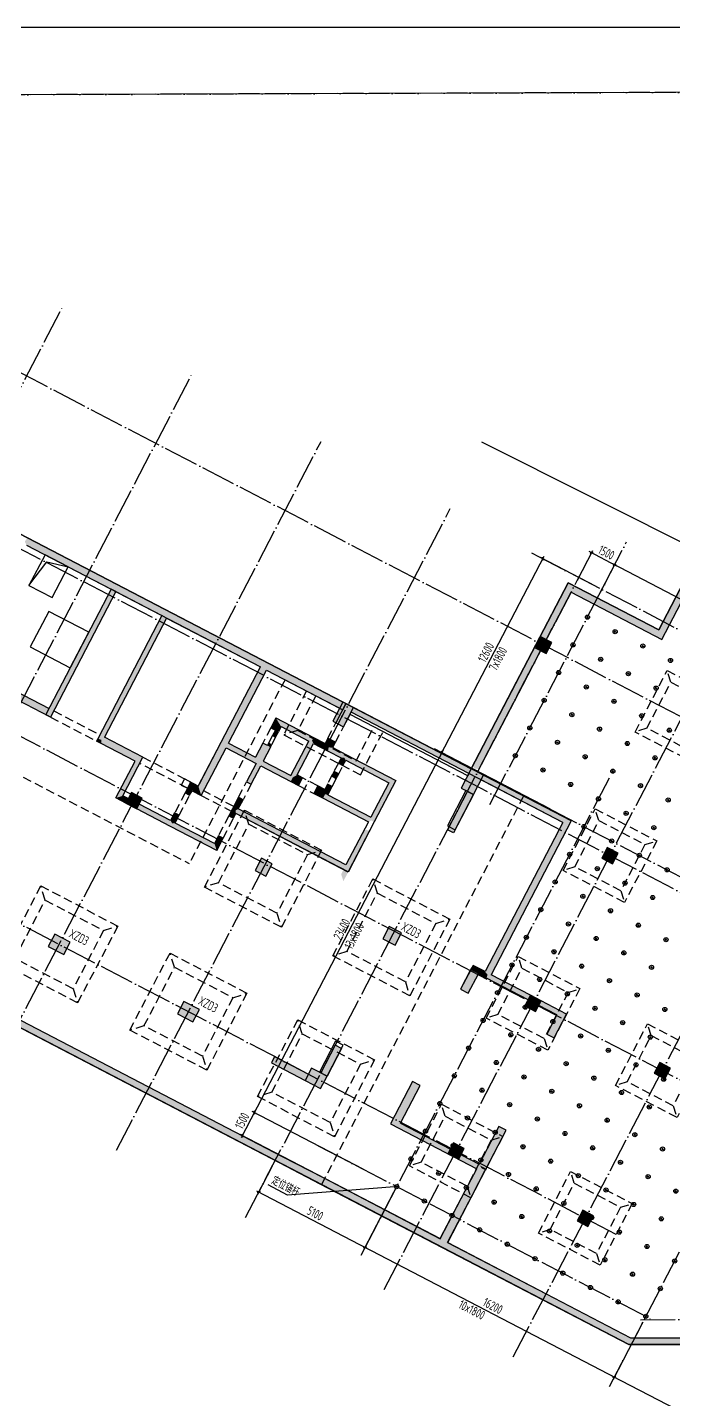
# Model space of a CAD drawing. Extents: x -190030 to 1780958, y -2186385 to 288330.
# Drawn here: x 39815 to 77067, y 209221 to 288330 of the extents above; entities that cross this region are included whole.
import ezdxf

# ---------------------------------------------------------------- set-up
doc = ezdxf.new("R2010")
doc.units = 0
doc.header["$LTSCALE"] = 1000
doc.header["$MEASUREMENT"] = 0
for name, pattern in [('ACAD_ISO04W100', [30, 24, -3, 0, -3]), ('DASHED', [0.75, 0.5, -0.25]), ('DOTE', [2.42, 2, -0.2, 0.02, -0.2])]:
    doc.linetypes.add(name, pattern=pattern)
doc.layers.add('04-不打印_辅助线', color=165, linetype='Continuous', plot=False)
doc.layers.add('04-不打印_面积', color=5, linetype='Continuous', plot=False)
for name, color, linetype in [('05-填充_天正', 26, 'Continuous'), ('104-7 B2核心筒$0$05-填充_天正', 26, 'Continuous'), ('104-7 B2核心筒$0$A_STR-砼墙', 51, 'Continuous'), ('3', 3, 'Continuous'), ('A_AXIS-轴线', 1, 'DOTE'), ('A_STR-砼墙', 51, 'Continuous'), ('BEAM_SE', 144, 'DASHED'), ('COLU', 7, 'Continuous'), ('COLU_HATCH', 251, 'Continuous'), ('DIM', 3, 'Continuous'), ('DOTE', 4, 'DOTE'), ('jc', 5, 'Continuous'), ('M-用地 红线', 20, 'ACAD_ISO04W100'), ('s-base', 60, 'Continuous'), ('TEXT', 7, 'Continuous'), ('锚杆', 6, 'Continuous')]:
    doc.layers.add(name, color=color, linetype=linetype)
doc.styles.add('TSSD_Dimension', font='Tssdeng.shx', dxfattribs={"width": 0.7, "bigfont": 'hztxt.shx'})
doc.styles.add('TSSD_Rein', font='tssdeng.shx', dxfattribs={"width": 0.7, "bigfont": 'hztxt.shx'})
doc.dimstyles.new('TSSD_150_150', dxfattribs={"dimtxt": 525, "dimasz": 150, "dimexe": 150, "dimexo": 375, "dimgap": 150, "dimtad": 1, "dimdec": 0, "dimzin": 0, "dimdsep": 46, "dimtxsty": 'TSSD_Dimension', "dimblk": 'ARCHTICK', "dimblk1": 'ARCHTICK', "dimblk2": 'ARCHTICK', "dimcen": 0, "dimdle": 150, "dimclrt": 7, "dimadec": 0, "dimazin": 0, "dimtfac": 1, "dimtdec": 0, "dimtix": 1, "dimtmove": 2, "dimatfit": 3, "dimfxl": 1, "dimtolj": 1, "dimtzin": 0, "dimarcsym": 0})

# ---------------------------------------------------------------- blocks, each defined once
blk = doc.blocks.new('104 轴线')
for p, q in [((854, 135981), (-109845, 193607)), ((-69898, 130873), (-37622, 192876)), ((-62447, 126995), (-30171, 188997)), ((-147601, 73866), (-88430, 187532)), ((-25299, 139449), (-114000, 185624)), ((-140150, 69987), (-80979, 183654)), ((-92783, 142787), (-73528, 179775)), ((-44634, 138691), (-118433, 177109)), ((-85332, 138908), (-66077, 175896)), ((-77881, 135029), (-58626, 172018)), ((-56517, 134054), (-122866, 168593))]:
    blk.add_line(p, q)
at = {"layer": 'Defpoints'}
blk.add_lwpolyline([(13135, -2670), (19996, 9914), (18926, 200140), (-165691, 199501, 0.064843), (-234306, 190322, 0.064894), (-298282, 163874), (-300993, 152958), (-177498, -41043), (-162540, -55229), (-143745, -84755), (-123037, -89354), (13135, -2670)], format="xyb", close=True, dxfattribs=at)
blk = doc.blocks.new('A$C63741260')
at = {"layer": '04-不打印_辅助线'}
blk.add_lwpolyline([(0, -1242375), (416150, -1242375), (416150, -948025), (0, -948025)], close=True, dxfattribs=at)
blk.add_lwpolyline([(0, -1242375), (416150, -1242375), (416150, -948025), (0, -948025)], close=True, dxfattribs=at)
blk.add_lwpolyline([(0, -1242375), (416150, -1242375), (416150, -948025), (0, -948025)], close=True, dxfattribs=at)
blk.add_lwpolyline([(0, -1242375), (416150, -1242375), (416150, -948025), (0, -948025)], close=True, dxfattribs=at)
at = {"layer": '04-不打印_面积'}
blk.add_lwpolyline([(0, -1242375), (416150, -1242375), (416150, -948025), (0, -948025)], close=True, dxfattribs=at)
blk = doc.blocks.new('A$C40850C3D')
at = {"layer": 's-base', "color": 8, "linetype": 'DASHED'}
for p, q in [((-1500, 1500), (-2000, 2000)), ((1500, 1500), (2000, 2000)), ((-1500, -1500), (-2000, -2000)), ((1500, -1500), (2000, -2000))]:
    blk.add_line(p, q, dxfattribs=at)
for points in [[(2000, 2000), (2000, -2000), (-2000, -2000), (-2000, 2000)], [(1500, 1500), (1500, -1500), (-1500, -1500), (-1500, 1500)]]:
    blk.add_lwpolyline(points, close=True, dxfattribs=at)
blk = doc.blocks.new('zhu1')
at = {"layer": 'COLU_HATCH'}
for points in [[(53946, 109077), (54567, 108754), (54891, 109375), (54270, 109698)], [(42848, 105948), (42270, 104839), (42891, 104516), (43469, 105625)], [(49677, 100984), (50387, 100615), (50964, 101723), (50254, 102093)], [(30664, 100736), (30341, 100115), (30962, 99792), (31285, 100413)], [(57774, 96938), (58395, 96615), (58718, 97236), (58097, 97559)], [(38161, 96945), (37792, 96236), (38413, 95913), (38782, 96622)], [(45522, 93002), (45152, 92292), (45862, 91923), (46231, 92632)], [(25868, 91846), (26755, 91385), (27124, 92094), (26237, 92556)], [(33319, 87968), (34206, 87506), (34575, 88216), (33688, 88677)], [(53341, 88423), (53962, 88100), (54285, 88721), (53664, 89044)], [(40681, 84135), (41568, 83674), (41937, 84383), (41050, 84845)], [(60792, 84544), (61413, 84221), (61736, 84842), (61115, 85165)], [(48908, 79908), (49529, 79585), (49852, 80205), (49231, 80529)], [(56359, 76029), (56980, 75706), (57303, 76327), (56682, 76650)]]:
    blk.add_hatch(color=8, dxfattribs=at).paths.add_polyline_path(points)
at = {"layer": 'A_STR-砼墙', "color": 8}
for p, q in [((61075, 110101), (72665, 132365)), ((61245, 109562), (72835, 131826)), ((13000, 121486), (24664, 115414)), ((24612, 114990), (29491, 112451)), ((24664, 115414), (38368, 108280)), ((29491, 112451), (25728, 105222)), ((54064, 109411), (55841, 112826)), ((55841, 112826), (61075, 110101)), ((29757, 112313), (25994, 105084)), ((29757, 112312), (32418, 110927)), ((54419, 109226), (56012, 112286)), ((56012, 112286), (61245, 109562)), ((32418, 110928), (28724, 103832)), ((32685, 110789), (29106, 103915)), ((32684, 110788), (38095, 107972)), ((52864, 107105), (54064, 109411)), ((53218, 106921), (54419, 109226)), ((35832, 103625), (38095, 107972)), ((36256, 103574), (38450, 107787)), ((38368, 108280), (43025, 105856)), ((38450, 107787), (42663, 105594)), ((50254, 102093), (52864, 107105)), ((50609, 101908), (53218, 106921)), ((25994, 105084), (25728, 105222)), ((42891, 104516), (43261, 105227)), ((50254, 102093), (43025, 105856)), ((50047, 101694), (43261, 105227)), ((38986, 105028), (38692, 104463)), ((38692, 104463), (38958, 104324)), ((38986, 105028), (41159, 103896)), ((39291, 104531), (39136, 104232)), ((39291, 104531), (40888, 103699)), ((42447, 104746), (42891, 104516)), ((28724, 103832), (28655, 103698)), ((28921, 103560), (28655, 103698)), ((31324, 102760), (29106, 103915)), ((38958, 104324), (38797, 104014)), ((38797, 104014), (38974, 103922)), ((38974, 103922), (39136, 104232)), ((39849, 101704), (40888, 103699)), ((41159, 103896), (41825, 103550)), ((41986, 103860), (41825, 103550)), ((42430, 103629), (41986, 103860)), ((30873, 102544), (28921, 103560)), ((28921, 103560), (28921, 103560)), ((34516, 101097), (35832, 103625)), ((34687, 100559), (36118, 103308)), ((36118, 103308), (37848, 102407)), ((36256, 103574), (37809, 102766)), ((38231, 103576), (37809, 102766)), ((38497, 103437), (38231, 103576)), ((38674, 103345), (38252, 102535)), ((38566, 103571), (38497, 103437)), ((38743, 103478), (38566, 103571)), ((38674, 103345), (38743, 103478)), ((40207, 101742), (41154, 103561)), ((41154, 103561), (41997, 103122)), ((41997, 103122), (42750, 102730)), ((42268, 103319), (42430, 103629)), ((42268, 103319), (43022, 102927)), ((43022, 102927), (45905, 101426)), ((29765, 100415), (30873, 102544)), ((30169, 100543), (31324, 102760)), ((37848, 102407), (37293, 101343)), ((37560, 101204), (38114, 102269)), ((38114, 102269), (39843, 101368)), ((38252, 102535), (39849, 101704)), ((42750, 102730), (42589, 102419)), ((42589, 102419), (42855, 102281)), ((42855, 102281), (43017, 102591)), ((43017, 102591), (45500, 101298)), ((33718, 101513), (33533, 101158)), ((34516, 101097), (33718, 101513)), ((37293, 101343), (37560, 101204)), ((39843, 101368), (40287, 101137)), ((40518, 101581), (40207, 101742)), ((40287, 101137), (40518, 101581)), ((42344, 101949), (42206, 101683)), ((42206, 101683), (42472, 101545)), ((42610, 101811), (42344, 101949)), ((42472, 101545), (42610, 101811)), ((45500, 101298), (44461, 99303)), ((45905, 101426), (44658, 99031)), ((50116, 101827), (50047, 101694)), ((56020, 99092), (50609, 101908)), ((55527, 99010), (50825, 101457)), ((30480, 100381), (30169, 100543)), ((33533, 101158), (33888, 100973)), ((33889, 100974), (33750, 100708)), ((33750, 100708), (34016, 100570)), ((34016, 100570), (34155, 100836)), ((34154, 100835), (34332, 100743)), ((34332, 100743), (34687, 100559)), ((41405, 101119), (41174, 100676)), ((41174, 100676), (41706, 100399)), ((41804, 100911), (41405, 101119)), ((41961, 101213), (41804, 100911)), ((42227, 101074), (41961, 101213)), ((41978, 100595), (42227, 101074)), ((41978, 100595), (44461, 99303)), ((30341, 100115), (29765, 100415)), ((30341, 100115), (30480, 100381)), ((30962, 99792), (31101, 100058)), ((32913, 98776), (30962, 99792)), ((32919, 99111), (31101, 100058)), ((36485, 99790), (36278, 99392)), ((36832, 100456), (36485, 99790)), ((36821, 99785), (37098, 100317)), ((43030, 96553), (36821, 99785)), ((37098, 100317), (36832, 100456)), ((41706, 100399), (44323, 99036)), ((33150, 99555), (32919, 99111)), ((33416, 99416), (33150, 99555)), ((33185, 98973), (33416, 99416)), ((35447, 97795), (33185, 98973)), ((36278, 99392), (36544, 99254)), ((36544, 99254), (36682, 99519)), ((43157, 96148), (36682, 99519)), ((44323, 99036), (43030, 96553)), ((44658, 99031), (43157, 96148)), ((55527, 99010), (51048, 90406)), ((56020, 99092), (51402, 90221)), ((35574, 97391), (32913, 98776)), ((35678, 98239), (35447, 97795)), ((35574, 97391), (35944, 98100)), ((35944, 98100), (35678, 98239)), ((9641, 95219), (39354, 79752)), ((9377, 94906), (39169, 79397)), ((50218, 90501), (49640, 89391)), ((50083, 89160), (50661, 90270)), ((50356, 90766), (50218, 90501)), ((51048, 90406), (50356, 90766)), ((50661, 90269), (50661, 90270)), ((51131, 90025), (50661, 90269)), ((53664, 89044), (51402, 90221)), ((53526, 88778), (51131, 90025)), ((49640, 89391), (50083, 89160)), ((55749, 87959), (54285, 88721)), ((55184, 87914), (54147, 88455)), ((55184, 87914), (54607, 86806)), ((55033, 86584), (55749, 87959)), ((54607, 86806), (55033, 86584)), ((46869, 84069), (45599, 81629)), ((47313, 83838), (46869, 84069)), ((46181, 81664), (47313, 83838)), ((45599, 81629), (49218, 79745)), ((46181, 81664), (49046, 80173)), ((51837, 81483), (50705, 79309)), ((52262, 81262), (51837, 81483)), ((51108, 79044), (52262, 81262)), ((39169, 79397), (41522, 78172)), ((39354, 79752), (41707, 78527)), ((49218, 79745), (50567, 79043)), ((49667, 79850), (50705, 79309)), ((41707, 78527), (48466, 75008)), ((49897, 77758), (50567, 79043)), ((50323, 77536), (51062, 78954)), ((51108, 79044), (51061, 78955)), ((41522, 78172), (48583, 74497)), ((48466, 75008), (49897, 77758)), ((48892, 74787), (50323, 77536)), ((48583, 74497), (54384, 71477)), ((48892, 74787), (54569, 71832)), ((54384, 71477), (59334, 68900)), ((54569, 71832), (59432, 69300)), ((59334, 68900), (115523, 68900)), ((59432, 69300), (115123, 69300))]:
    blk.add_line(p, q, dxfattribs=at)
for points in [[(50386, 100614), (49943, 100845), (48881, 98806), (49325, 98575)], [(42861, 86157), (42417, 86388), (41494, 84614), (41937, 84383)]]:
    blk.add_lwpolyline(points, close=True, dxfattribs=at)
at = {"layer": 'COLU', "color": 8}
for points in [[(53946, 109077), (54567, 108754), (54891, 109375), (54270, 109698)], [(42848, 105948), (42270, 104839), (42891, 104516), (43469, 105625)], [(30664, 100736), (30341, 100115), (30962, 99792), (31285, 100413)], [(57774, 96938), (58395, 96615), (58718, 97236), (58097, 97559)], [(38161, 96945), (37792, 96236), (38413, 95913), (38782, 96622)], [(45522, 93002), (45152, 92292), (45862, 91923), (46231, 92632)], [(53341, 88423), (53962, 88100), (54285, 88721), (53664, 89044)], [(60792, 84544), (61413, 84221), (61736, 84842), (61115, 85165)], [(48908, 79908), (49529, 79585), (49852, 80205), (49231, 80529)], [(56359, 76029), (56980, 75706), (57303, 76327), (56682, 76650)]]:
    blk.add_lwpolyline(points, close=True, dxfattribs=at)
for points in [[(49677, 100984), (50387, 100615), (50964, 101723), (50254, 102093), (49677, 100984)], [(25868, 91846), (26755, 91385), (27124, 92094), (26237, 92556), (25868, 91846)], [(33319, 87968), (34206, 87506), (34575, 88216), (33688, 88677), (33319, 87968)], [(40681, 84135), (41568, 83674), (41937, 84383), (41050, 84845), (40681, 84135)]]:
    blk.add_lwpolyline(points, dxfattribs=at)
blk = doc.blocks.new('xzd-3b')
at = {"layer": 's-base', "color": 8, "linetype": 'DASHED'}
for p, q in [((-543722, -43410), (-544322, -42810)), ((-539922, -43410), (-539322, -42810)), ((-543722, -47210), (-544322, -47810)), ((-539922, -47210), (-539322, -47810))]:
    blk.add_line(p, q, dxfattribs=at)
for points in [[(-539322, -42810), (-539322, -47810), (-544322, -47810), (-544322, -42810)], [(-539922, -43410), (-539922, -47210), (-543722, -47210), (-543722, -43410)]]:
    blk.add_lwpolyline(points, close=True, dxfattribs=at)
at = {"layer": 'TEXT', "color": 8, "style": 'TSSD_Rein', "width": 0.7}
blk.add_text('XZD3', height=525, rotation=360, dxfattribs=at).set_placement((-541573, -44673))
blk = doc.blocks.new('maogan1')
at = {"layer": '锚杆'}
for p, q in [((-1382074, -58863), (-1381931, -58863)), ((-1382052, -58863), (-1381929, -58863)), ((-1382000, -58920), (-1382000, -58800))]:
    blk.add_line(p, q, dxfattribs=at)
blk.add_circle((-1382000, -58863), 120, dxfattribs=at)
blk = doc.blocks.new('_ArchTick')
at = {"color": 0, "linetype": 'ByBlock', "const_width": 0.4}
blk.add_lwpolyline([(-0.5, -0.5), (0.5, 0.5)], dxfattribs=at)
blk = doc.blocks.new('*D222')
at = {"layer": 'Defpoints', "color": 0, "transparency": 16777216}
for p in [(72932, 255926), (63706, 246524), (67114, 244749)]:
    blk.add_point(p, dxfattribs=at)
at = {"layer": 'DIM', "color": 0, "lineweight": -2, "transparency": 16777216}
for p, q in [((69593, 257833), (63636, 246391)), ((72600, 256099), (69390, 257769)), ((66782, 244922), (63572, 246593))]:
    blk.add_line(p, q, dxfattribs=at)
at = {"layer": 'DIM', "color": 0, "lineweight": -2, "transparency": 16777216, "xscale": 150, "yscale": 150, "zscale": 150}
for p, rotation in [((69524, 257700), 62.49998614641404), ((63706, 246524), 242.499986146414)]:
    blk.add_blockref('_ArchTick', p, dxfattribs=dict(at, rotation=rotation))
at = {"layer": 'DIM', "color": 7, "transparency": 16777216, "insert": (66249, 252302), "char_height": 525, "attachment_point": 5, "rotation": 62.49999, "style": 'TSSD_Dimension'}
blk.add_mtext('\\A1;12600', dxfattribs=at)
blk = doc.blocks.new('*D225')
at = {"layer": 'Defpoints', "color": 0, "transparency": 16777216}
for p in [(70308, 243087), (52901, 225768), (59503, 222331)]:
    blk.add_point(p, dxfattribs=at)
at = {"layer": 'DIM', "color": 0, "lineweight": -2, "transparency": 16777216}
for p, q in [((63775, 246657), (52831, 225635)), ((69975, 243260), (63572, 246593)), ((59170, 222504), (52768, 225837))]:
    blk.add_line(p, q, dxfattribs=at)
at = {"layer": 'DIM', "color": 0, "lineweight": -2, "transparency": 16777216, "xscale": 150, "yscale": 150, "zscale": 150}
for p, rotation in [((63706, 246524), 62.49998614641404), ((52901, 225768), 242.499986146414)]:
    blk.add_blockref('_ArchTick', p, dxfattribs=dict(at, rotation=rotation))
at = {"layer": 'DIM', "color": 7, "transparency": 16777216, "insert": (57937, 236336), "char_height": 525, "attachment_point": 5, "rotation": 62.49999, "style": 'TSSD_Dimension'}
blk.add_mtext('\\A1;23400', dxfattribs=at)
blk = doc.blocks.new('*D226')
at = {"layer": 'Defpoints', "color": 0, "transparency": 16777216}
for p in [(52208, 224437), (59503, 222331), (58810, 221000)]:
    blk.add_point(p, dxfattribs=at)
at = {"layer": 'DIM', "color": 0, "lineweight": -2, "transparency": 16777216}
for p, q in [((52970, 225901), (52139, 224304)), ((59170, 222504), (52768, 225837)), ((58477, 221173), (52075, 224506))]:
    blk.add_line(p, q, dxfattribs=at)
at = {"layer": 'DIM', "color": 0, "lineweight": -2, "transparency": 16777216, "xscale": 150, "yscale": 150, "zscale": 150}
for p, rotation in [((52901, 225768), 62.49998614641404), ((52208, 224437), 242.499986146414)]:
    blk.add_blockref('_ArchTick', p, dxfattribs=dict(at, rotation=rotation))
at = {"layer": 'DIM', "color": 7, "transparency": 16777216, "insert": (52188, 225293), "char_height": 525, "attachment_point": 5, "rotation": 62.49999, "style": 'TSSD_Dimension'}
blk.add_mtext('\\A1;1500', dxfattribs=at)
blk = doc.blocks.new('*D227')
at = {"layer": 'Defpoints', "color": 0, "transparency": 16777216}
for p in [(54101, 223001), (61099, 221500), (59276, 217997)]:
    blk.add_point(p, dxfattribs=at)
at = {"layer": 'DIM', "color": 0, "lineweight": -2, "transparency": 16777216}
for p, q in [((53928, 222668), (53085, 221050)), ((53022, 221252), (59409, 217928)), ((60926, 221167), (59206, 217864))]:
    blk.add_line(p, q, dxfattribs=at)
at = {"layer": 'DIM', "color": 0, "lineweight": -2, "transparency": 16777216, "xscale": 150, "yscale": 150, "zscale": 150}
for p, rotation in [((53155, 221183), 152.4999861478323), ((59276, 217997), 332.4999861478323)]:
    blk.add_blockref('_ArchTick', p, dxfattribs=dict(at, rotation=rotation))
at = {"layer": 'DIM', "color": 7, "transparency": 16777216, "insert": (56406, 219956), "char_height": 525, "attachment_point": 5, "rotation": 332.49999, "style": 'TSSD_Dimension'}
blk.add_mtext('\\A1;5100', dxfattribs=at)
blk = doc.blocks.new('*D228')
at = {"layer": 'Defpoints', "color": 0, "transparency": 16777216}
for p in [(61099, 221500), (75469, 214019), (73645, 210517)]:
    blk.add_point(p, dxfattribs=at)
at = {"layer": 'DIM', "color": 0, "lineweight": -2, "transparency": 16777216}
for p, q in [((60926, 221167), (59206, 217864)), ((59143, 218066), (73778, 210447)), ((75296, 213687), (73576, 210383))]:
    blk.add_line(p, q, dxfattribs=at)
at = {"layer": 'DIM', "color": 0, "lineweight": -2, "transparency": 16777216, "xscale": 150, "yscale": 150, "zscale": 150}
for p, rotation in [((59276, 217997), 152.4999861478323), ((73645, 210517), 332.4999861478323)]:
    blk.add_blockref('_ArchTick', p, dxfattribs=dict(at, rotation=rotation))
at = {"layer": 'DIM', "color": 7, "transparency": 16777216, "insert": (66651, 214623), "char_height": 525, "attachment_point": 5, "rotation": 332.49999, "style": 'TSSD_Dimension'}
blk.add_mtext('\\A1;16200', dxfattribs=at)
blk = doc.blocks.new('*D229')
at = {"layer": 'Defpoints', "color": 0, "transparency": 16777216}
for p in [(72932, 255926), (92831, 247372), (92092, 245952)]:
    blk.add_point(p, dxfattribs=at)
at = {"layer": 'DIM', "color": 0, "lineweight": -2, "transparency": 16777216}
for p, q in [((73105, 256258), (73741, 257478)), ((73538, 257415), (92964, 247302)), ((92265, 246284), (92900, 247505))]:
    blk.add_line(p, q, dxfattribs=at)
at = {"layer": 'DIM', "color": 0, "lineweight": -2, "transparency": 16777216, "xscale": 150, "yscale": 150, "zscale": 150}
for p, rotation in [((73671, 257345), 152.4999861478323), ((92831, 247372), 332.4999861478323)]:
    blk.add_blockref('_ArchTick', p, dxfattribs=dict(at, rotation=rotation))
at = {"layer": 'DIM', "color": 7, "transparency": 16777216, "insert": (83442, 252724), "char_height": 525, "attachment_point": 5, "rotation": 332.49999, "style": 'TSSD_Dimension'}
blk.add_mtext('\\A1;21600', dxfattribs=at)
blk = doc.blocks.new('*D230')
at = {"layer": 'Defpoints', "color": 0, "transparency": 16777216}
for p in [(127488, 220389), (75469, 214019), (111964, 190569)]:
    blk.add_point(p, dxfattribs=at)
at = {"layer": 'DIM', "color": 0, "lineweight": -2, "transparency": 16777216}
for p, q in [((127315, 220057), (111895, 190436)), ((75296, 213687), (73576, 210383)), ((73512, 210586), (112097, 190500))]:
    blk.add_line(p, q, dxfattribs=at)
at = {"layer": 'DIM', "color": 0, "lineweight": -2, "transparency": 16777216, "xscale": 150, "yscale": 150, "zscale": 150}
for p, rotation in [((73645, 210517), 152.4999861478323), ((111964, 190569), 332.4999861478323)]:
    blk.add_blockref('_ArchTick', p, dxfattribs=dict(at, rotation=rotation))
at = {"layer": 'DIM', "color": 7, "transparency": 16777216, "insert": (92995, 200909), "char_height": 525, "attachment_point": 5, "rotation": 332.49999, "style": 'TSSD_Dimension'}
blk.add_mtext('\\A1;43200', dxfattribs=at)
blk = doc.blocks.new('*D287')
at = {"layer": 'Defpoints', "color": 0, "transparency": 16777216}
for p in [(72340, 258038), (71347, 256131), (72678, 255438)]:
    blk.add_point(p, dxfattribs=at)
at = {"layer": 'DIM', "color": 0, "lineweight": -2, "transparency": 16777216}
for p, q in [((71520, 256463), (72409, 258171)), ((73804, 257276), (72207, 258107)), ((72852, 255770), (73741, 257478))]:
    blk.add_line(p, q, dxfattribs=at)
at = {"layer": 'DIM', "color": 0, "lineweight": -2, "transparency": 16777216, "xscale": 150, "yscale": 150, "zscale": 150}
for p, rotation in [((72340, 258038), 152.4999861534624), ((73671, 257345), 332.4999861534624)]:
    blk.add_blockref('_ArchTick', p, dxfattribs=dict(at, rotation=rotation))
at = {"layer": 'DIM', "color": 7, "transparency": 16777216, "insert": (73196, 258058), "char_height": 525, "attachment_point": 5, "rotation": 332.49999, "style": 'TSSD_Dimension'}
blk.add_mtext('\\A1;1500', dxfattribs=at)

msp = doc.modelspace()

# ---------------------------------------------------------------- hatches: boundary and pattern name
at = {"layer": '05-填充_天正'}
for points in [[(76225.7, 253590.9), (76395.8, 253051.4), (87985.7, 275315.4), (87815.6, 275854.9)], [(39662.2, 258682.7), (39763.3, 258479.8), (53245.8, 251461.2), (53455.2, 251502.5), (53519.2, 251769.8), (39814.9, 258903.8)], [(69214.6, 252900.3), (69569.4, 252715.6), (71162.4, 255775.7), (70992.3, 256315.2)], [(70992.3, 256315.2), (71162.4, 255775.7), (76395.8, 253051.4), (76225.7, 253590.9)], [(44642.2, 255940.9), (40879, 248711.7), (41145.1, 248573.2), (44908.3, 255802.4)], [(47569.3, 254417.1), (43875.4, 247321), (44068.1, 247258.2), (44256.9, 247404.3), (47835.4, 254278.6)], [(68014.5, 250594.8), (68369.3, 250410.1), (69569.4, 252715.6), (69214.6, 252900.3)], [(53455.2, 251502.5), (53600.6, 251276.5), (57991.3, 248990.9), (58176, 249345.7), (53519.2, 251769.8)], [(51219.8, 246991.7), (51407.3, 247063.2), (53600.6, 251276.5), (53455.2, 251502.5), (53245.8, 251461.2), (50983.3, 247114.9)], [(65569.6, 245609.6), (65852.3, 245575.1), (68461.6, 250587.5), (68106.8, 250772.2), (65497.5, 245759.8)], [(58176, 249345.7), (57598.9, 248236.9), (58042.4, 248006), (58481, 248848.7)], [(65477.3, 245432.2), (65405.2, 245582.4), (58176, 249345.7), (58481, 248848.7), (65266.7, 245316.3)], [(54442, 248020.1), (54137.1, 248517), (53843.2, 247952.6), (54286.7, 247721.7)], [(54137.1, 248517), (54442, 248020.1), (56038.7, 247188.9), (56217.9, 247208.3), (56310.2, 247385.8)], [(54109.3, 247814), (53947.7, 247503.6), (54125.1, 247411.2), (54286.7, 247721.7)], [(44068.1, 247258.2), (43875.4, 247321), (43806.1, 247188), (44072.2, 247049.5)], [(46023.6, 246033.6), (46474.4, 246249.9), (44256.9, 247404.3), (44068.1, 247258.2), (44072.2, 247049.5)], [(49837.8, 244048.1), (51268.8, 246797.1), (51219.8, 246991.7), (50983.3, 247114.9), (49483, 244232.8)], [(51219.8, 246991.7), (51268.8, 246797.1), (52998.5, 245896.7), (53156.4, 245983.6), (52959.6, 246255.2), (51407.3, 247063.2)], [(53825, 246834.7), (53381.5, 247065.5), (52959.6, 246255.2), (53156.4, 245983.6), (53403.1, 246024.3)], [(53825, 246834.7), (53894.2, 246967.7), (53716.8, 247060.1), (53647.6, 246927)], [(55117.4, 245094.3), (55358.2, 245232), (56304.8, 247050.4), (56217.9, 247208.3), (56038.7, 247188.9), (54999.7, 245193.1)], [(56217.9, 247208.3), (56304.8, 247050.4), (57147.4, 246611.7), (57180.6, 246819.9), (56975.5, 247039.4), (56310.2, 247385.8)], [(57419, 246808.6), (57580.6, 247119), (57137.1, 247349.9), (56975.5, 247039.4), (57180.6, 246819.9)], [(57180.6, 246819.9), (57147.4, 246611.7), (57901.4, 246219.2), (58080.6, 246238.7), (58173, 246416.1), (57419, 246808.6)], [(44915.4, 243904.8), (45320.1, 244032.4), (46474.4, 246249.9), (46023.6, 246033.6)], [(57901.4, 246219.2), (57739.8, 245908.8), (58005.9, 245770.3), (58167.5, 246080.7), (58080.6, 246238.7)], [(58080.6, 246238.7), (58167.5, 246080.7), (60651.1, 244787.8), (61055.7, 244915.4), (58173, 246416.1)], [(52998.5, 245896.7), (52444.4, 244832.3), (52710.5, 244693.8), (53264.6, 245758.2), (53156.4, 245983.6)], [(53156.4, 245983.6), (53264.6, 245758.2), (54994.3, 244857.8), (55117.4, 245094.3), (54999.7, 245193.1), (53403.1, 246024.3)], [(57622.6, 245034), (57761.1, 245300.1), (57495, 245438.7), (57356.5, 245172.6)], [(70677.4, 242499.7), (71170.8, 242581.1), (65760, 245397.7), (65477.3, 245432.2), (65266.7, 245316.3)], [(49039.5, 244463.7), (48900.9, 244197.6), (49167, 244059), (49305.6, 244325.1)], [(54994.3, 244857.8), (55437.8, 244626.9), (55668.6, 245070.4), (55358.2, 245232), (55117.4, 245094.3)], [(56954.8, 244400.9), (56555.6, 244608.7), (56324.8, 244165.1), (56857, 243888.1), (56980.1, 244124.6)], [(57128.6, 244084.9), (57377.9, 244563.9), (57111.8, 244702.5), (56954.8, 244400.9), (56980.1, 244124.6)], [(61055.7, 244915.4), (60651.1, 244787.8), (59612.2, 242792), (59631.6, 242612.8), (59809, 242520.5)], [(45630.5, 243870.7), (45320.1, 244032.4), (44915.4, 243904.8), (45492, 243604.6)], [(51971.7, 243274.5), (52248.7, 243806.8), (51982.6, 243945.3), (51636.3, 243280), (51813.7, 243187.7)], [(56980.1, 244124.6), (56857, 243888.1), (59473.7, 242525.9), (59631.6, 242612.8), (59612.2, 242792), (57128.6, 244084.9)], [(48156.7, 242443), (48069.8, 242600.9), (46251.4, 243547.5), (46112.9, 243281.4), (48064.3, 242265.6)], [(48335.9, 242462.4), (48566.8, 242905.9), (48300.7, 243044.4), (48069.8, 242600.9), (48156.7, 242443)], [(51636.3, 243280), (51428.9, 242881.6), (51695, 242743.1), (51833.2, 243008.4), (51813.7, 243187.7)], [(58308.3, 239637.7), (58180.8, 240042.3), (51971.7, 243274.5), (51813.7, 243187.7), (51833.2, 243008.4)], [(50725.3, 240880.3), (50597.8, 241285), (48335.9, 242462.4), (48156.7, 242443), (48064.3, 242265.6)], [(59354.6, 242080.6), (59196.6, 241993.7), (57903.7, 239510.1), (58031.3, 239105.5), (59532, 241988.3)], [(71170.8, 242581.1), (70677.4, 242499.7), (66198.4, 233895.6), (66344.5, 233706.9), (66553.3, 233710.9)], [(50725.3, 240880.3), (51094.7, 241589.9), (50828.6, 241728.5), (50597.8, 241285)], [(24792, 238708.9), (24610.8, 238353.2), (24528.3, 238395.2), (54319.9, 222886.7), (54504.6, 223241.5)], [(65811.6, 233758.8), (65506.6, 234255.8), (65368.5, 233990.4), (65812, 233759.6)], [(66344.5, 233706.9), (66198.4, 233895.6), (65506.6, 234255.8), (65811.6, 233758.8), (66281.7, 233514.1)], [(65368.5, 233990.4), (64790.9, 232880.9), (65234.4, 232650), (65812, 233759.6)], [(68676.6, 232267.4), (68815.1, 232533.5), (66553.3, 233710.9), (66344.5, 233706.9), (66281.7, 233514.1)], [(69436.1, 232210.2), (69297.5, 231944.1), (70335.3, 231403.9), (70899.6, 231448.4)], [(70335.3, 231403.9), (69758.1, 230295.1), (70183.9, 230073.5), (70899.6, 231448.4)], [(61332.1, 225153.8), (62463.9, 227328), (62020.4, 227558.8), (60750, 225118.5)], [(64370, 223235.5), (64059.1, 223397.3), (64197.1, 223662.3), (61332.1, 225153.8), (60750, 225118.5), (64369.4, 223234.4)], [(66259, 222533.9), (67413.4, 224751.4), (66987.6, 224973), (65833.3, 222755.5)], [(54504.6, 223241.5), (54319.9, 222886.7), (56673.2, 221661.6), (56857.9, 222016.4)], [(64818, 223339.1), (64680, 223074), (64370, 223235.5), (64369.4, 223234.4), (65717.6, 222532.6), (65999.6, 222554.9), (65855.8, 222798.8)], [(65048.3, 221247.7), (65474.1, 221026), (66212.7, 222443.9), (65999.6, 222554.9), (65717.6, 222532.6)], [(66259, 222533.9), (65833.3, 222755.5), (65855.8, 222798.8), (65999.6, 222554.9), (66212.3, 222444.1)], [(56857.9, 222016.4), (56673.2, 221661.6), (63733.8, 217986.2), (63797.8, 218253.5), (63616.9, 218497.9)], [(63797.8, 218253.5), (64042.7, 218276.3), (65474.1, 221026), (65048.3, 221247.6), (63616.9, 218497.9)], [(63797.8, 218253.5), (63733.8, 217986.2), (69534.8, 214966.3), (69719.5, 215321.1), (64042.7, 218276.3)], [(69719.5, 215321.1), (69534.8, 214966.3), (74484.8, 212389.5), (74582.6, 212789.5)], [(74582.6, 212789.5), (74484.8, 212389.5), (130673.5, 212389.5), (130273.5, 212789.5)]]:
    msp.add_hatch(color=8, dxfattribs=at).paths.add_polyline_path(points)
at = {"layer": '104-7 B2核心筒$0$05-填充_天正'}
for points in [[(38395.3, 250004.6), (41056.4, 248619.4), (41241.1, 248974.2), (38580, 250359.4)], [(49039.5, 244463.7), (49837.8, 244048.1), (49667.7, 244587.6), (49224.2, 244818.5)], [(65538, 244105), (65183.2, 244289.7), (64028.8, 242072.2), (64383.6, 241887.5)], [(57564.4, 229654), (56733.2, 228057.4), (57088, 227872.7), (57919.2, 229469.3)], [(53880.2, 228640.7), (55831.6, 227624.8), (56016.3, 227979.6), (54064.9, 228995.5)]]:
    msp.add_hatch(color=8, dxfattribs=at).paths.add_polyline_path(points)

# ---------------------------------------------------------------- linework, layer by layer
at = {"layer": '04-不打印_辅助线'}
msp.add_lwpolyline([(-190030.1, -6020), (226119.9, -6020), (226119.9, 288330), (-190030.1, 288330)], close=True, dxfattribs=at)
at = {"layer": '05-填充_天正', "color": 8}
msp.add_line((81708.3, 256542.9), (66004.1, 264410.8), dxfattribs=at)
at = {"layer": '104-7 B2核心筒$0$A_STR-砼墙', "color": 8}
for p, q in [((38395.3, 250004.6), (41056.4, 248619.4)), ((38580, 250359.4), (41063.6, 249066.5)), ((49224.2, 244818.5), (49039.5, 244463.7)), ((49224.2, 244818.5), (49667.7, 244587.6)), ((49305.6, 244325.1), (49837.8, 244048.1)), ((65183.2, 244289.7), (64028.8, 242072.2)), ((65538, 244105), (64383.6, 241887.5)), ((64383.6, 241887.5), (64028.8, 242072.2)), ((57564.4, 229654), (56733.2, 228057.4)), ((57919.2, 229469.3), (57088, 227872.7)), ((57919.2, 229469.3), (57564.4, 229654)), ((54064.9, 228995.5), (53880.2, 228640.7)), ((53880.2, 228640.7), (55831.6, 227624.8)), ((54064.9, 228995.5), (56016.3, 227979.6))]:
    msp.add_line(p, q, dxfattribs=at)
at = {"layer": '3', "color": 8}
for p, q in [((39904.2, 256151.7), (40940.6, 257524.3)), ((40940.6, 257524.3), (42158.2, 257233.1))]:
    msp.add_line(p, q, dxfattribs=at)
at = {"layer": '3', "color": 8, "linetype": 'DASHED'}
for p, q in [((26262.2, 252035.7), (49147.1, 240122.6)), ((54665, 250722.3), (49147.1, 240122.6)), ((68421.2, 244012.4), (56762, 221615.4))]:
    msp.add_line(p, q, dxfattribs=at)
at = {"layer": '3', "color": 8}
for points in [[(39904.2, 256151.7), (41234.7, 255459.1), (42158.2, 257233.1), (40827.7, 257925.7)], [(39980.6, 252616.9), (42286.8, 251416.3), (43348.8, 253456.4), (41042.6, 254657)], [(39981.1, 252617.7), (42287.3, 251417.1), (43349.3, 253457.2), (41043.1, 254657.8)]]:
    msp.add_lwpolyline(points, close=True, dxfattribs=at)
at = {"layer": 'A_STR-砼墙', "color": 8}
for p, q in [((76225.7, 253590.9), (87815.6, 275854.9)), ((76395.8, 253051.4), (87985.7, 275315.4)), ((39814.9, 258903.8), (53519.2, 251769.8)), ((39763.3, 258479.8), (53245.8, 251461.2)), ((69214.6, 252900.3), (70992.3, 256315.2)), ((70992.3, 256315.2), (76225.7, 253590.9)), ((44642.2, 255940.9), (40879, 248711.7)), ((44908.3, 255802.4), (41145.1, 248573.2)), ((44908.3, 255802.4), (44642.2, 255940.9)), ((69569.4, 252715.6), (71162.4, 255775.7)), ((71162.4, 255775.7), (76395.8, 253051.4)), ((47569.3, 254417.1), (43875.4, 247321)), ((47835.4, 254278.6), (44256.9, 247404.3)), ((47835.4, 254278.6), (47569.3, 254417.1)), ((68014.5, 250594.8), (69214.6, 252900.3)), ((68369.3, 250410.1), (69569.4, 252715.6)), ((53519.2, 251769.8), (58176, 249345.7)), ((50983.3, 247114.9), (53245.8, 251461.2)), ((51407.3, 247063.2), (53600.6, 251276.5)), ((53600.6, 251276.5), (57991.3, 248990.9)), ((65405.2, 245582.4), (68014.5, 250594.8)), ((65760, 245397.7), (68369.3, 250410.1)), ((58176, 249345.7), (57598.9, 248236.9)), ((58176, 249345.7), (57991.3, 248990.9)), ((65405.2, 245582.4), (58176, 249345.7)), ((41145.1, 248573.2), (40879, 248711.7)), ((54137.1, 248517), (53843.2, 247952.6)), ((54137.1, 248517), (56310.2, 247385.8)), ((58042.4, 248006), (58481, 248848.7)), ((65266.7, 245316.3), (58481, 248848.7)), ((53843.2, 247952.6), (54109.3, 247814)), ((54109.3, 247814), (53947.7, 247503.6)), ((54125.1, 247411.2), (54286.7, 247721.7)), ((54442, 248020.1), (54286.7, 247721.7)), ((54442, 248020.1), (56038.7, 247188.9)), ((57598.9, 248236.9), (58042.4, 248006)), ((43875.4, 247321), (43806.1, 247188)), ((44072.2, 247049.5), (43806.1, 247188)), ((46023.6, 246033.6), (44072.2, 247049.5)), ((44072.2, 247049.5), (44072.2, 247049.5)), ((46474.4, 246249.9), (44256.9, 247404.3)), ((49483, 244232.8), (50983.3, 247114.9)), ((51407.3, 247063.2), (52959.6, 246255.2)), ((53381.5, 247065.5), (52959.6, 246255.2)), ((53647.6, 246927), (53381.5, 247065.5)), ((53825, 246834.7), (53403.1, 246024.3)), ((53716.8, 247060.1), (53647.6, 246927)), ((53894.2, 246967.7), (53716.8, 247060.1)), ((53825, 246834.7), (53894.2, 246967.7)), ((53947.7, 247503.6), (54125.1, 247411.2)), ((54999.7, 245193.1), (56038.7, 247188.9)), ((55358.2, 245232), (56304.8, 247050.4)), ((56304.8, 247050.4), (57147.4, 246611.7)), ((56310.2, 247385.8), (56975.5, 247039.4)), ((57137.1, 247349.9), (56975.5, 247039.4)), ((57580.6, 247119), (57137.1, 247349.9)), ((57419, 246808.6), (57580.6, 247119)), ((44915.4, 243904.8), (46023.6, 246033.6)), ((45320.1, 244032.4), (46474.4, 246249.9)), ((49837.8, 244048.1), (51268.8, 246797.1)), ((51268.8, 246797.1), (52998.5, 245896.7)), ((57147.4, 246611.7), (57901.4, 246219.2)), ((57419, 246808.6), (58173, 246416.1)), ((57901.4, 246219.2), (57739.8, 245908.8)), ((58005.9, 245770.3), (58167.5, 246080.7)), ((58167.5, 246080.7), (60651.1, 244787.8)), ((58173, 246416.1), (61055.7, 244915.4)), ((52998.5, 245896.7), (52444.4, 244832.3)), ((52710.5, 244693.8), (53264.6, 245758.2)), ((53264.6, 245758.2), (54994.3, 244857.8)), ((53403.1, 246024.3), (54999.7, 245193.1)), ((57495, 245438.7), (57356.5, 245172.6)), ((57761.1, 245300.1), (57495, 245438.7)), ((57622.6, 245034), (57761.1, 245300.1)), ((57739.8, 245908.8), (58005.9, 245770.3)), ((70677.4, 242499.7), (65266.7, 245316.3)), ((71170.8, 242581.1), (65760, 245397.7)), ((49039.5, 244463.7), (48900.9, 244197.6)), ((49305.6, 244325.1), (49039.5, 244463.7)), ((52444.4, 244832.3), (52710.5, 244693.8)), ((54994.3, 244857.8), (55437.8, 244626.9)), ((55668.6, 245070.4), (55358.2, 245232)), ((55437.8, 244626.9), (55668.6, 245070.4)), ((56555.6, 244608.7), (56324.8, 244165.1)), ((56954.8, 244400.9), (56555.6, 244608.7)), ((57111.8, 244702.5), (56954.8, 244400.9)), ((57377.9, 244563.9), (57111.8, 244702.5)), ((57128.6, 244084.9), (57377.9, 244563.9)), ((57356.5, 245172.6), (57622.6, 245034)), ((60651.1, 244787.8), (59612.2, 242792)), ((61055.7, 244915.4), (59809, 242520.5)), ((45492, 243604.6), (44915.4, 243904.8)), ((45630.5, 243870.7), (45320.1, 244032.4)), ((45492, 243604.6), (45630.5, 243870.7)), ((48900.9, 244197.6), (49167, 244059)), ((49167, 244059), (49305.6, 244325.1)), ((49483, 244232.8), (49837.8, 244048.1)), ((51982.6, 243945.3), (51636.3, 243280)), ((51971.7, 243274.5), (52248.7, 243806.8)), ((52248.7, 243806.8), (51982.6, 243945.3)), ((56324.8, 244165.1), (56857, 243888.1)), ((56857, 243888.1), (59473.7, 242525.9)), ((57128.6, 244084.9), (59612.2, 242792)), ((46112.9, 243281.4), (46251.4, 243547.5)), ((48064.3, 242265.6), (46112.9, 243281.4)), ((48069.8, 242600.9), (46251.4, 243547.5)), ((48300.7, 243044.4), (48069.8, 242600.9)), ((48566.8, 242905.9), (48300.7, 243044.4)), ((48335.9, 242462.4), (48566.8, 242905.9)), ((51636.3, 243280), (51428.9, 242881.6)), ((51428.9, 242881.6), (51695, 242743.1)), ((51695, 242743.1), (51833.2, 243008.4)), ((58308.3, 239637.7), (51833.2, 243008.4)), ((58180.8, 240042.3), (51971.7, 243274.5)), ((50725.3, 240880.3), (48064.3, 242265.6)), ((50597.8, 241285), (48335.9, 242462.4)), ((59473.7, 242525.9), (58180.8, 240042.3)), ((59809, 242520.5), (58308.3, 239637.7)), ((70677.4, 242499.7), (66198.4, 233895.6)), ((71170.8, 242581.1), (66553.3, 233710.9)), ((50828.6, 241728.5), (50597.8, 241285)), ((50725.3, 240880.3), (51094.7, 241589.9)), ((51094.7, 241589.9), (50828.6, 241728.5)), ((24528.3, 238395.2), (54319.9, 222886.7)), ((24792, 238708.9), (54504.6, 223241.5)), ((65506.6, 234255.8), (65368.5, 233990.4)), ((66198.4, 233895.6), (65506.6, 234255.8)), ((65368.5, 233990.4), (64790.9, 232880.9)), ((65234.4, 232650), (65812, 233759.6)), ((65811.6, 233758.8), (65812, 233759.6)), ((66281.7, 233514.1), (65811.6, 233758.8)), ((68676.6, 232267.4), (66281.7, 233514.1)), ((68815.1, 232533.5), (66553.3, 233710.9)), ((64790.9, 232880.9), (65234.4, 232650)), ((70335.3, 231403.9), (69297.5, 231944.1)), ((70899.6, 231448.4), (69436.1, 232210.2)), ((70335.3, 231403.9), (69758.1, 230295.1)), ((70183.9, 230073.5), (70899.6, 231448.4)), ((69758.1, 230295.1), (70183.9, 230073.5)), ((62020.4, 227558.8), (60750, 225118.5)), ((61332.1, 225153.8), (62463.9, 227328)), ((62463.9, 227328), (62020.4, 227558.8)), ((60750, 225118.5), (64369.4, 223234.4)), ((61332.1, 225153.8), (64197.1, 223662.3)), ((66987.6, 224973), (65855.8, 222798.8)), ((66259, 222533.9), (67413.4, 224751.4)), ((67413.4, 224751.4), (66987.6, 224973)), ((54504.6, 223241.5), (56857.9, 222016.4)), ((64369.4, 223234.4), (65717.6, 222532.6)), ((64818, 223339.1), (65855.8, 222798.8)), ((54319.9, 222886.7), (56673.2, 221661.6)), ((65048.3, 221247.7), (65717.6, 222532.6)), ((65474.1, 221026), (66212.7, 222443.9)), ((66259, 222533.9), (66212.3, 222444.1)), ((56673.2, 221661.6), (63733.8, 217986.2)), ((56857.9, 222016.4), (63616.9, 218497.9)), ((63616.9, 218497.9), (65048.3, 221247.6)), ((64042.7, 218276.3), (65474.1, 221026)), ((63733.8, 217986.2), (69534.8, 214966.3)), ((64042.7, 218276.3), (69719.5, 215321.1)), ((69719.5, 215321.1), (74582.6, 212789.5)), ((69534.8, 214966.3), (74484.8, 212389.5)), ((74484.8, 212389.5), (130673.5, 212389.5)), ((74582.6, 212789.5), (130273.5, 212789.5))]:
    msp.add_line(p, q, dxfattribs=at)
at = {"layer": 'BEAM_SE', "color": 8}
for p, q in [((41145.1, 248573.2), (43806.1, 247188)), ((41329.8, 248928), (43990.8, 247542.8)), ((53843.2, 247952.6), (53381.5, 247065.5)), ((57137.1, 247349.9), (57598.9, 248236.9)), ((57580.6, 247119), (58042.4, 248006)), ((53947.7, 247503.6), (53716.8, 247060.1)), ((54125.1, 247411.2), (53894.2, 246967.7)), ((46474.4, 246249.9), (49224.2, 244818.5)), ((49039.5, 244463.7), (46289.7, 245895.1)), ((57739.8, 245908.8), (57111.8, 244702.5)), ((57377.9, 244563.9), (58005.9, 245770.3)), ((51982.6, 243945.3), (52444.4, 244832.3)), ((52710.5, 244693.8), (52248.7, 243806.8)), ((55437.8, 244626.9), (56324.8, 244165.1)), ((56555.6, 244608.7), (55668.6, 245070.4)), ((48900.9, 244197.6), (48300.7, 243044.4)), ((48566.8, 242905.9), (49167, 244059)), ((49837.8, 244048.1), (51567.4, 243147.7)), ((51705.6, 243413.1), (49975.9, 244313.5)), ((51428.9, 242881.6), (50828.6, 241728.5)), ((51094.7, 241589.9), (51695, 242743.1))]:
    msp.add_line(p, q, dxfattribs=at)
at = {"layer": 'Defpoints', "color": 8}
msp.add_lwpolyline([(143408.1, 82020), (150269.1, 94604), (149199.1, 284830), (-35417.9, 284191, 0.0648429), (-104032.9, 275012, 0.0648942), (-168008.9, 248564), (-170719.9, 237648), (-47224.9, 43647), (-32266.9, 29461), (-13471.9, -65), (7236.1, -4664), (143408.1, 82020)], format="xyb", close=True, dxfattribs=at)
at = {"layer": 'DIM'}
for p, q in [((54811.3, 221014.4), (53687.4, 221599.5)), ((61218.7, 221503.7), (54811.3, 221014.4))]:
    msp.add_line(p, q, dxfattribs=at)
at = {"layer": 'DOTE'}
for p, q in [((66481.6, 243533.8), (74360.4, 258668.8)), ((68873.8, 258038.3), (137318.2, 222408.4)), ((93037.3, 247768.1), (73352, 209953.1)), ((63258.9, 246756.3), (113245.5, 220734.9)), ((73361.3, 245054.9), (58959.8, 217390)), ((56583.7, 223850.4), (75860, 213815.8)), ((75165.4, 213826.6), (109973.8, 214068))]:
    msp.add_line(p, q, dxfattribs=at)
at = {"layer": 'jc', "color": 8}
for points in [[(76225.7, 253590.9), (87815.6, 275854.9)], [(17950.1, 270286), (65405.2, 245582.4)], [(65405.2, 245582.4), (70992.4, 256315.2)], [(70992.4, 256315.2), (76225.7, 253590.9)], [(21547.5, 239946.9), (74484.8, 212389.5)], [(74484.8, 212389.5), (130673.5, 212389.5)]]:
    msp.add_lwpolyline(points, close=True, dxfattribs=at)
at = {"layer": 'M-用地 红线', "color": 8, "ltscale": 0.05}
msp.add_lwpolyline([(143408.1, 82020), (150269.1, 94604), (149199.1, 284830), (-35417.9, 284191, 0.0648429), (-104032.9, 275012, 0.0648942), (-168008.9, 248564), (-170719.9, 237648), (-47224.9, 43647), (-32266.9, 29461), (-13471.9, -65), (7236.1, -4664), (143408.1, 82020)], format="xyb", close=True, dxfattribs=at)
msp.add_lwpolyline([(143408.1, 82020), (150269.1, 94604), (149199.1, 284830), (-35417.9, 284191, 0.0648429), (-104032.9, 275012, 0.0648942), (-168008.9, 248564), (-170719.9, 237648), (-47224.9, 43647), (-32266.9, 29461), (-13471.9, -65), (7236.1, -4664), (143408.1, 82020)], format="xyb", close=True, dxfattribs=at)
at = {"layer": 's-base', "color": 8, "linetype": 'DASHED'}
for p, q in [((55906.7, 250076.4), (54591, 247548.9)), ((56438.9, 249799.3), (55400.3, 247804.1)), ((55400.3, 247804.1), (54591, 247548.9)), ((55400.3, 247804.1), (58770.9, 246049.4)), ((58770.9, 246049.4), (59809.6, 248044.7)), ((59026.1, 245240.2), (60341.8, 247767.7)), ((54591, 247548.9), (59026.1, 245240.2)), ((52583.6, 242391.8), (52328.4, 243201.1)), ((55954.2, 240637.2), (56763.5, 240892.4)), ((50828.9, 239021.2), (50019.7, 238766)), ((54199.6, 237266.6), (54454.7, 236457.3)), ((55652, 230311.2), (55396.8, 231120.4)), ((59022.6, 228556.5), (59831.9, 228811.7)), ((53897.3, 226940.5), (53088.1, 226685.4)), ((57268, 225185.9), (57523.1, 224376.6))]:
    msp.add_line(p, q, dxfattribs=at)
for points in [[(56763.5, 240892.4), (54454.7, 236457.3), (50019.7, 238766), (52328.4, 243201.1)], [(55954.2, 240637.2), (54199.6, 237266.6), (50828.9, 239021.2), (52583.6, 242391.8)], [(59831.9, 228811.7), (57523.1, 224376.6), (53088.1, 226685.4), (55396.8, 231120.4)], [(59022.6, 228556.5), (57268, 225185.9), (53897.3, 226940.5), (55652, 230311.2)]]:
    msp.add_lwpolyline(points, close=True, dxfattribs=at)

# ---------------------------------------------------------------- block references
at = {"layer": '04-不打印_面积'}
msp.add_blockref('A$C63741260', (-190030.1, 1236354.8), dxfattribs=at)
at = {"layer": '05-填充_天正', "color": 8}
for name, p, rotation in [('zhu1', (15151.3, 143489.5), 359.9998411280657), ('xzd-3b', (562320.2, 25867), 332.4999861478323), ('xzd-3b', (543170.8, 25464.9), 332.4999861478323), ('xzd-3b', (550621.6, 21586.1), 332.4999861478323)]:
    msp.add_blockref(name, p, dxfattribs=dict(at, rotation=rotation))
at = {"layer": 'A_AXIS-轴线', "rotation": 7.036962474964308e-07}
msp.add_blockref('104 轴线', (130273.5, 84689.5), dxfattribs=at)
at = {"layer": 's-base', "color": 8, "rotation": 332.4999856375946}
for p in [(77552.7, 248559.5), (73397, 240576.4), (68964.2, 232061.1), (76415.1, 228182.4), (64531.4, 223545.8), (71982.3, 219667.1)]:
    msp.add_blockref('A$C40850C3D', p, dxfattribs=at)
at = {"layer": '锚杆', "rotation": 332.4999861478323}
for p in [(1325130.1, -331595.5), (1326726.7, -332426.6), (1324298.9, -333192.1), (1328323.3, -333257.8), (1325895.6, -334023.2), (1329919.9, -334088.9), (1323467.8, -334788.7), (1327492.2, -334854.4), (1325064.4, -335619.9), (1329088.8, -335685.5), (1322636.6, -336385.3), (1326661, -336451), (1324233.3, -337216.5), (1328257.6, -337282.2), (1321805.5, -337982), (1325829.9, -338047.6), (1329854.3, -338113.3), (1323402.1, -338813.1), (1327426.5, -338878.8), (1320974.3, -339578.6), (1324998.7, -339644.3), (1329023.1, -339709.9), (1322571, -340409.7), (1326595.3, -340475.4), (1324167.6, -341240.9), (1328192, -341306.5), (1325764.2, -342072), (1329788.6, -342137.7), (1327360.8, -342903.2), (1324933.1, -343668.6), (1328957.4, -343734.3), (1326529.7, -344499.8), (1324101.9, -345265.3), (1328126.3, -345330.9), (1325698.5, -346096.4), (1329722.9, -346162.1), (1323270.8, -346861.9), (1327295.1, -346927.6), (1324867.4, -347693), (1328891.8, -347758.7), (1322439.6, -348458.5), (1326464, -348524.2), (1324036.2, -349289.6), (1328060.6, -349355.3), (1321608.5, -350055.1), (1325632.8, -350120.8), (1329657.2, -350186.5), (1323205.1, -350886.3), (1327229.5, -350951.9), (1320777.3, -351651.7), (1324801.7, -351717.4), (1328826.1, -351783.1), (1322373.9, -352482.9), (1326398.3, -352548.6), (1319946.2, -353248.4), (1323970.6, -353314), (1327994.9, -353379.7), (1321542.8, -354079.5), (1325567.2, -354145.2), (1329591.6, -354210.9), (1319115, -354845), (1323139.4, -354910.6), (1327163.8, -354976.3), (1320711.6, -355676.1), (1324736, -355741.8), (1328760.4, -355807.5), (1318283.9, -356441.6), (1322308.3, -356507.3), (1326332.6, -356572.9), (1319880.5, -357272.7), (1323904.9, -357338.4), (1327929.3, -357404.1), (1317452.7, -358038.2), (1321477.1, -358103.9), (1325501.5, -358169.6), (1329525.9, -358235.2), (1319049.3, -358869.4), (1323073.7, -358935), (1327098.1, -359000.7), (1316621.6, -359634.8), (1320646, -359700.5), (1324670.3, -359766.2), (1328694.7, -359831.9), (1318218.2, -360466), (1322242.6, -360531.7), (1326267, -360597.3), (1315790.4, -361231.4), (1319814.8, -361297.1), (1323839.2, -361362.8), (1317387, -362062.6), (1321411.4, -362128.3), (1325435.8, -362194), (1327863.6, -361428.5), (1314959.3, -362828.1), (1318983.7, -362893.7), (1323008.1, -362959.4), (1329460.2, -362259.6), (1316555.9, -363659.2), (1320580.3, -363724.9), (1324604.7, -363790.6), (1327032.4, -363025.1), (1314128.1, -364424.7), (1318152.5, -364490.4), (1322176.9, -364556), (1328629.1, -363856.2), (1315724.8, -365255.8), (1319749.1, -365321.5), (1326201.3, -364621.7), (1330225.7, -364687.4), (1317321.4, -366087), (1321345.8, -366152.7), (1323773.5, -365387.2), (1327797.9, -365452.9), (1318918, -366918.1), (1325370.1, -366218.3), (1329394.5, -366284), (1322942.4, -366983.8), (1326966.8, -367049.5), (1320514.6, -367749.3), (1324539, -367815), (1328563.4, -367880.6), (1322111.2, -368580.4), (1326135.6, -368646.1), (1330160, -368711.8), (1323707.8, -369411.6), (1327732.2, -369477.3), (1325304.5, -370242.7), (1329328.9, -370308.4), (1326901.1, -371073.9), (1328497.7, -371905)]:
    msp.add_blockref('maogan1', p, dxfattribs=at)

# ---------------------------------------------------------------- texts
at = {"layer": 'TEXT', "style": 'TSSD_Rein', "width": 0.7}
for s, height, rotation, p in [('7x1800', 525, 62.499986, (66852.9, 251180.1)), ('13x1800', 525, 62.499986, (58521.7, 235137.4)), ('定位锚杆', 450, 332.499986, (53832.5, 221687)), ('10x1800', 525, 332.499986, (64619.1, 214525.4))]:
    msp.add_text(s, height=height, rotation=rotation, dxfattribs=at).set_placement(p)

# ---------------------------------------------------------------- dimensions: what is measured, and where the dimension line sits
at = {"layer": 'DIM'}
dim = msp.add_aligned_dim(p1=(72678.4, 255437.7), p2=(71347.2, 256130.7), distance=-2150.5, text='1500', dimstyle='TSSD_150_150', dxfattribs=at)
dim.commit()
dim.dimension.update_dxf_attribs({"geometry": '*D287', "text_midpoint": (73196.3, 258057.6)})
for base, p1, p2, angle, picture, middle in [((63705.5, 246523.8), (72932.3, 255925.6), (67114.3, 244749.2), 62.499986, '*D222', (66248.6, 252302.4)), ((92830.8, 247371.5), (72932.3, 255925.6), (92091.8, 245951.8), 332.499986, '*D229', (83441.6, 252724.3)), ((52900.6, 225767.7), (70307.5, 243087), (59502.6, 222330.9), 62.499986, '*D225', (57937.2, 236336.2)), ((52207.9, 224437.1), (59502.6, 222330.9), (58809.9, 221000.3), 62.499986, '*D226', (52188.4, 225292.9)), ((73645.3, 210516.5), (61099.2, 221499.8), (75468.8, 214019.4), 332.499986, '*D228', (66651, 214622.6)), ((111964.2, 190569), (75468.8, 214019.4), (127487.7, 220389.3), 332.499986, '*D230', (92995.2, 200908.6))]:
    dim = msp.add_linear_dim(base=base, p1=p1, p2=p2, angle=angle, dimstyle='TSSD_150_150', dxfattribs=at)
    dim.commit()
    dim.dimension.update_dxf_attribs({"geometry": picture, "text_midpoint": middle})
dim = msp.add_linear_dim(base=(59275.7, 217996.8), p1=(54100.9, 223000.7), p2=(61099.2, 221499.8), angle=332.499986, text='5100', dimstyle='TSSD_150_150', dxfattribs=at)
dim.commit()
dim.dimension.update_dxf_attribs({"geometry": '*D227', "text_midpoint": (56405.7, 219955.9)})

doc.saveas('drawing.dxf')
